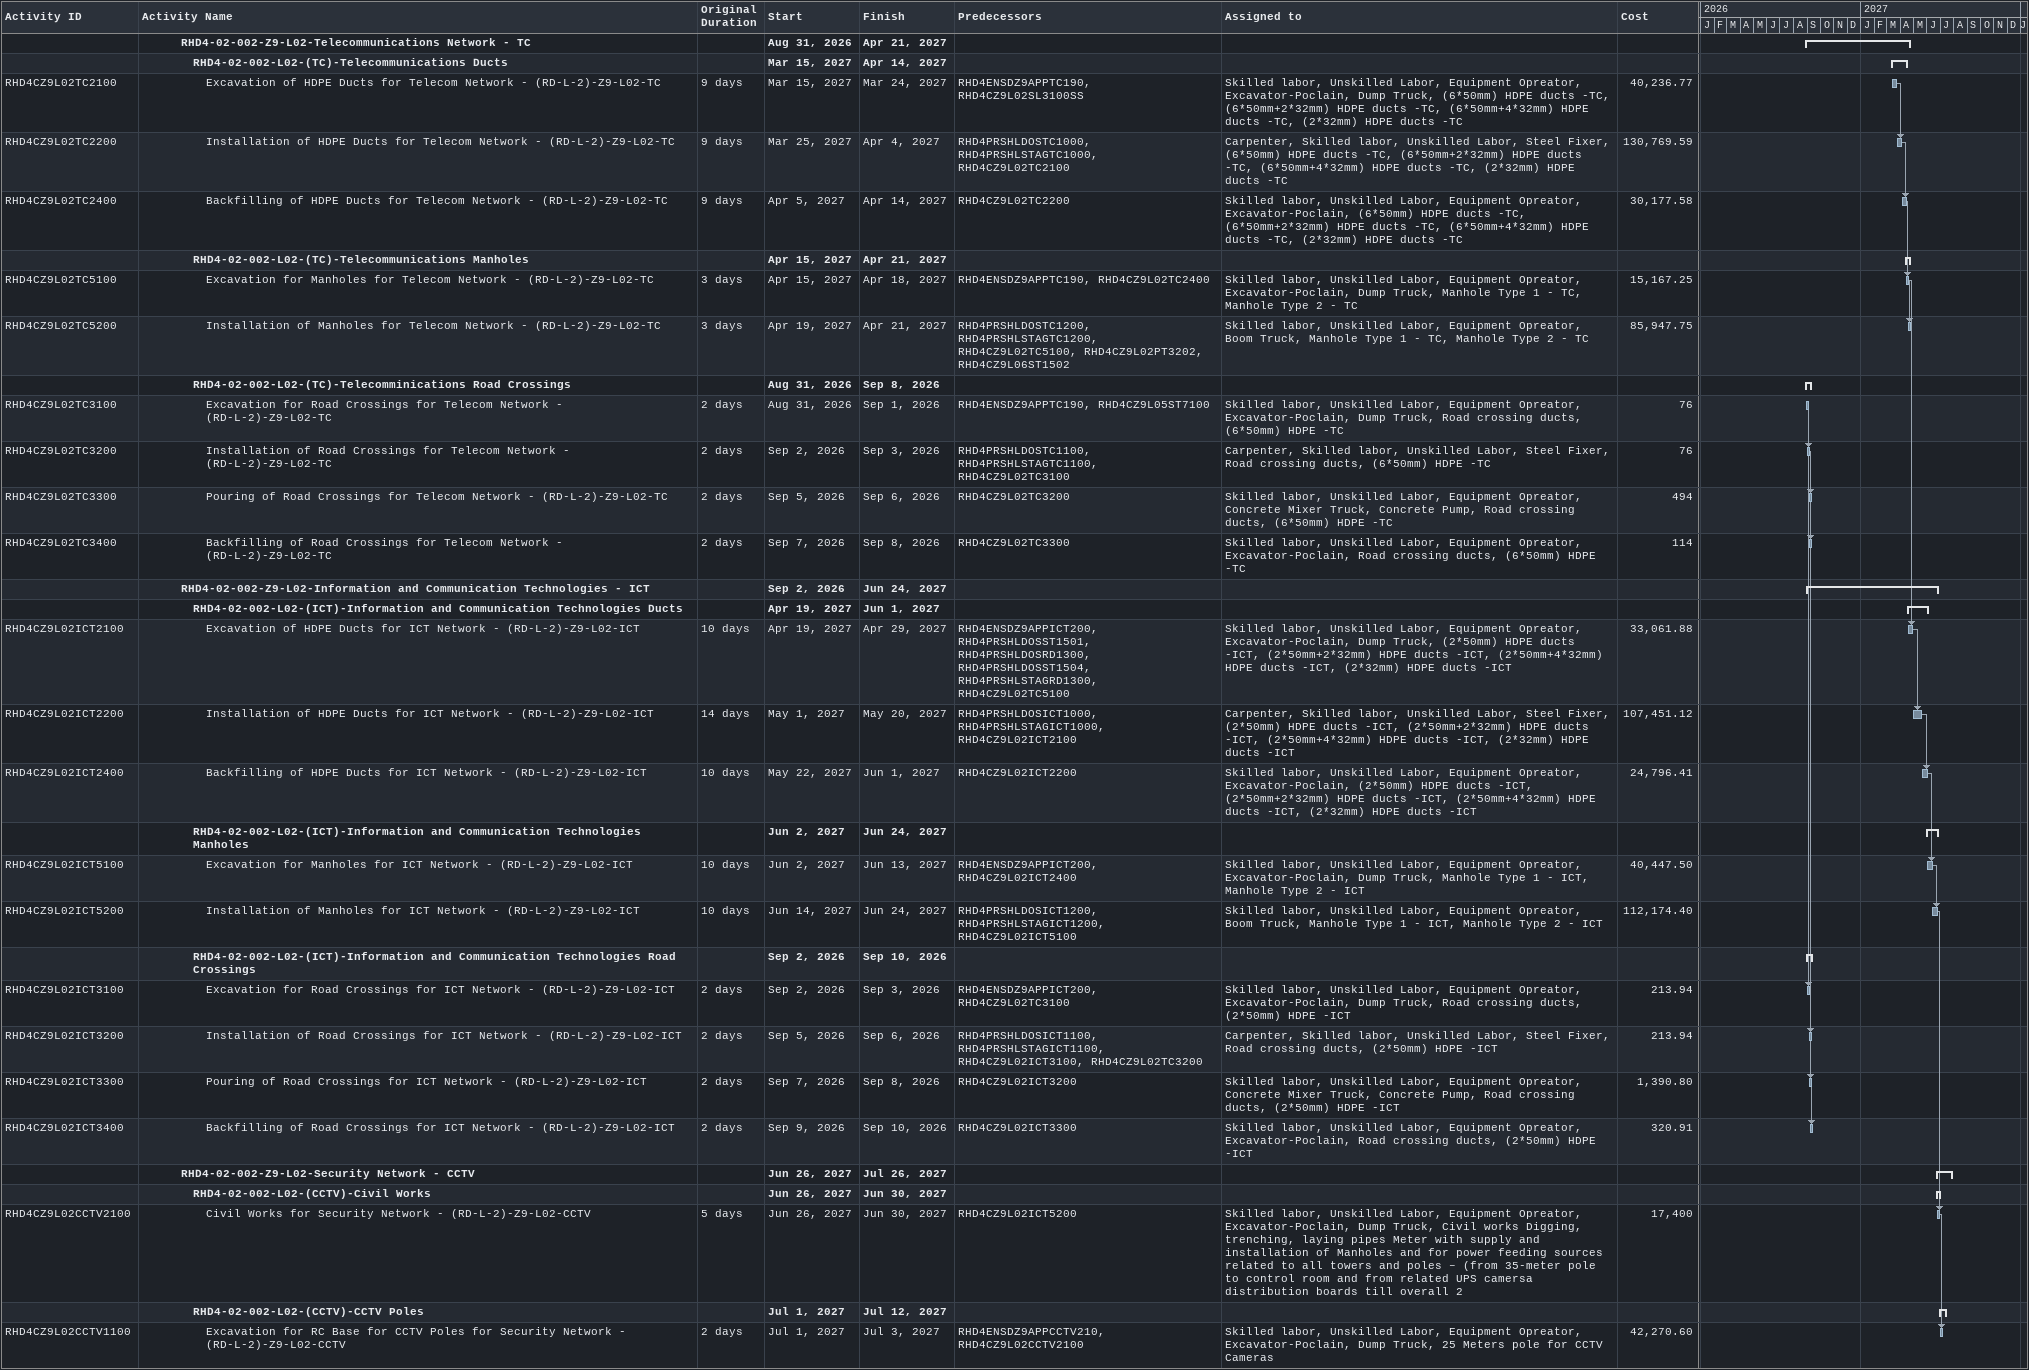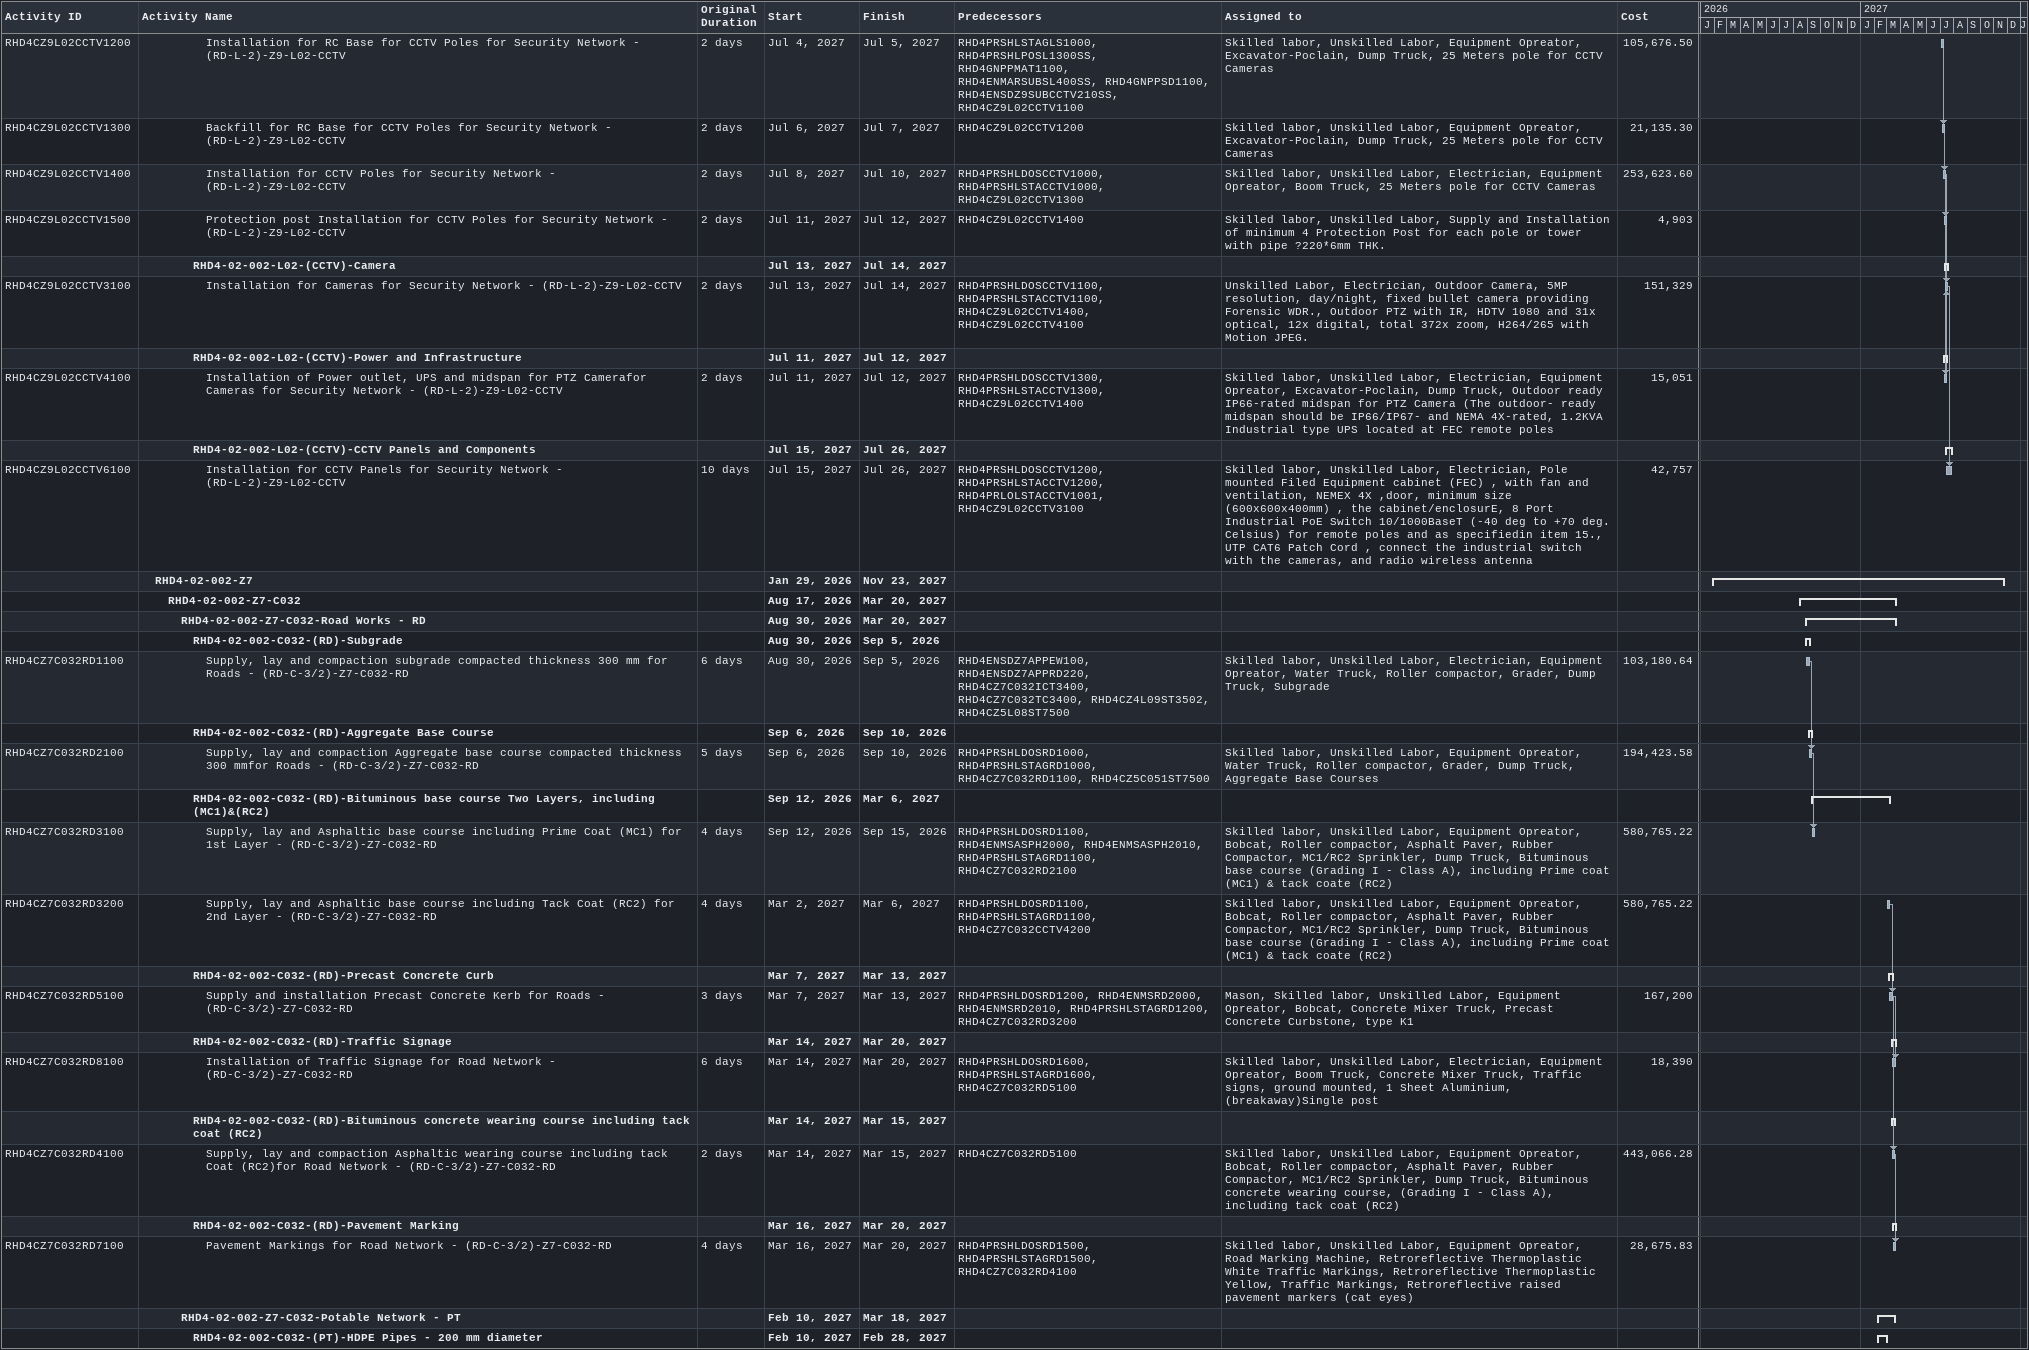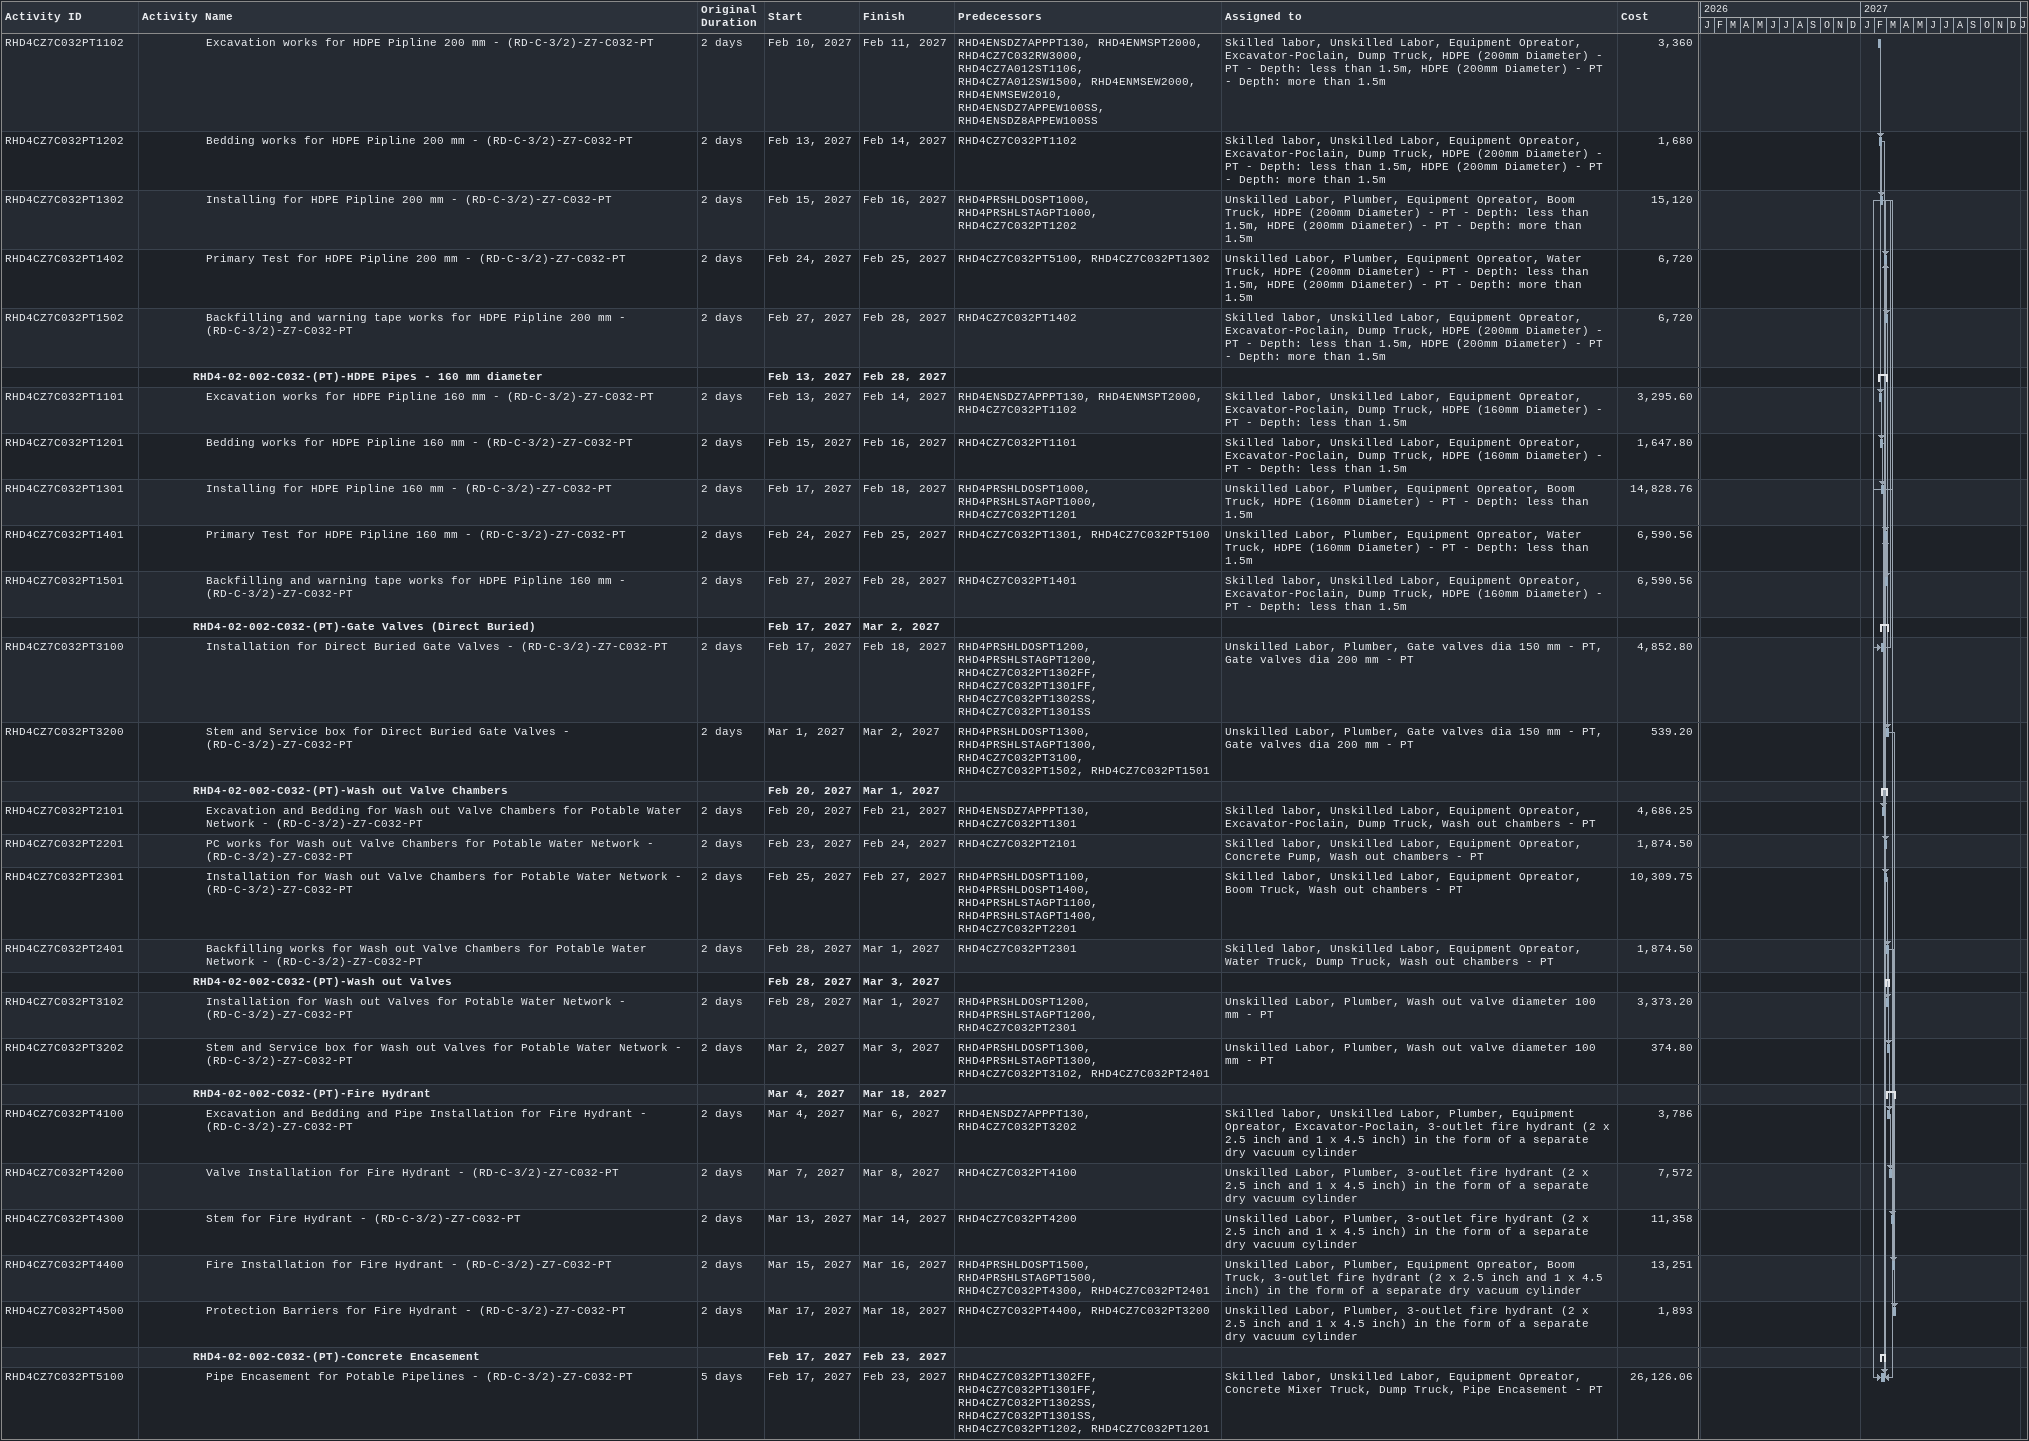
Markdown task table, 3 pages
| ID | Level | Task | Original duration | Start | Finish | Predecessors | Resources | Cost |
|---|---|---|---|---|---|---|---|---|
|  | 4 | **RHD4-02-002-Z9-L02-Telecommunications Network - TC** |  | 2026-08-31 | 2027-04-21 |  |  |  |
|  | 5 | **RHD4-02-002-L02-(TC)-Telecommunications Ducts** |  | 2027-03-15 | 2027-04-14 |  |  |  |
| RHD4CZ9L02TC2100 | 6 | Excavation of HDPE Ducts for Telecom Network - (RD-L-2)-Z9-L02-TC | 9d | 2027-03-15 | 2027-03-24 | RHD4ENSDZ9APPTC190, RHD4CZ9L02SL3100SS | Skilled labor, Unskilled Labor, Equipment Opreator, Excavator-Poclain, Dump Truck, (6*50mm) HDPE ducts -TC, (6*50mm+2*32mm) HDPE ducts -TC, (6*50mm+4*32mm) HDPE ducts -TC, (2*32mm) HDPE ducts -TC | 40236.77 |
| RHD4CZ9L02TC2200 | 6 | Installation of HDPE Ducts for Telecom Network - (RD-L-2)-Z9-L02-TC | 9d | 2027-03-25 | 2027-04-04 | RHD4PRSHLDOSTC1000, RHD4PRSHLSTAGTC1000, RHD4CZ9L02TC2100 | Carpenter, Skilled labor, Unskilled Labor, Steel Fixer, (6*50mm) HDPE ducts -TC, (6*50mm+2*32mm) HDPE ducts -TC, (6*50mm+4*32mm) HDPE ducts -TC, (2*32mm) HDPE ducts -TC | 130769.59 |
| RHD4CZ9L02TC2400 | 6 | Backfilling of HDPE Ducts for Telecom Network - (RD-L-2)-Z9-L02-TC | 9d | 2027-04-05 | 2027-04-14 | RHD4CZ9L02TC2200 | Skilled labor, Unskilled Labor, Equipment Opreator, Excavator-Poclain, (6*50mm) HDPE ducts -TC, (6*50mm+2*32mm) HDPE ducts -TC, (6*50mm+4*32mm) HDPE ducts -TC, (2*32mm) HDPE ducts -TC | 30177.58 |
|  | 5 | **RHD4-02-002-L02-(TC)-Telecommunications Manholes** |  | 2027-04-15 | 2027-04-21 |  |  |  |
| RHD4CZ9L02TC5100 | 6 | Excavation for Manholes for Telecom Network - (RD-L-2)-Z9-L02-TC | 3d | 2027-04-15 | 2027-04-18 | RHD4ENSDZ9APPTC190, RHD4CZ9L02TC2400 | Skilled labor, Unskilled Labor, Equipment Opreator, Excavator-Poclain, Dump Truck, Manhole Type 1 - TC, Manhole Type 2 - TC | 15167.25 |
| RHD4CZ9L02TC5200 | 6 | Installation of Manholes for Telecom Network - (RD-L-2)-Z9-L02-TC | 3d | 2027-04-19 | 2027-04-21 | RHD4PRSHLDOSTC1200, RHD4PRSHLSTAGTC1200, RHD4CZ9L02TC5100, RHD4CZ9L02PT3202, RHD4CZ9L06ST1502 | Skilled labor, Unskilled Labor, Equipment Opreator, Boom Truck, Manhole Type 1 - TC, Manhole Type 2 - TC | 85947.75 |
|  | 5 | **RHD4-02-002-L02-(TC)-Telecomminications Road Crossings** |  | 2026-08-31 | 2026-09-08 |  |  |  |
| RHD4CZ9L02TC3100 | 6 | Excavation for Road Crossings for Telecom Network - (RD-L-2)-Z9-L02-TC | 2d | 2026-08-31 | 2026-09-01 | RHD4ENSDZ9APPTC190, RHD4CZ9L05ST7100 | Skilled labor, Unskilled Labor, Equipment Opreator, Excavator-Poclain, Dump Truck, Road crossing ducts, (6*50mm) HDPE -TC | 76 |
| RHD4CZ9L02TC3200 | 6 | Installation of Road Crossings for Telecom Network - (RD-L-2)-Z9-L02-TC | 2d | 2026-09-02 | 2026-09-03 | RHD4PRSHLDOSTC1100, RHD4PRSHLSTAGTC1100, RHD4CZ9L02TC3100 | Carpenter, Skilled labor, Unskilled Labor, Steel Fixer, Road crossing ducts, (6*50mm) HDPE -TC | 76 |
| RHD4CZ9L02TC3300 | 6 | Pouring of Road Crossings for Telecom Network - (RD-L-2)-Z9-L02-TC | 2d | 2026-09-05 | 2026-09-06 | RHD4CZ9L02TC3200 | Skilled labor, Unskilled Labor, Equipment Opreator, Concrete Mixer Truck, Concrete Pump, Road crossing ducts, (6*50mm) HDPE -TC | 494 |
| RHD4CZ9L02TC3400 | 6 | Backfilling of Road Crossings for Telecom Network - (RD-L-2)-Z9-L02-TC | 2d | 2026-09-07 | 2026-09-08 | RHD4CZ9L02TC3300 | Skilled labor, Unskilled Labor, Equipment Opreator, Excavator-Poclain, Road crossing ducts, (6*50mm) HDPE -TC | 114 |
|  | 4 | **RHD4-02-002-Z9-L02-Information and Communication Technologies - ICT** |  | 2026-09-02 | 2027-06-24 |  |  |  |
|  | 5 | **RHD4-02-002-L02-(ICT)-Information and Communication Technologies Ducts** |  | 2027-04-19 | 2027-06-01 |  |  |  |
| RHD4CZ9L02ICT2100 | 6 | Excavation of HDPE Ducts for ICT Network - (RD-L-2)-Z9-L02-ICT | 10d | 2027-04-19 | 2027-04-29 | RHD4ENSDZ9APPICT200, RHD4PRSHLDOSST1501, RHD4PRSHLDOSRD1300, RHD4PRSHLDOSST1504, RHD4PRSHLSTAGRD1300, RHD4CZ9L02TC5100 | Skilled labor, Unskilled Labor, Equipment Opreator, Excavator-Poclain, Dump Truck, (2*50mm) HDPE ducts -ICT, (2*50mm+2*32mm) HDPE ducts -ICT, (2*50mm+4*32mm) HDPE ducts -ICT, (2*32mm) HDPE ducts -ICT | 33061.88 |
| RHD4CZ9L02ICT2200 | 6 | Installation of HDPE Ducts for ICT Network - (RD-L-2)-Z9-L02-ICT | 14d | 2027-05-01 | 2027-05-20 | RHD4PRSHLDOSICT1000, RHD4PRSHLSTAGICT1000, RHD4CZ9L02ICT2100 | Carpenter, Skilled labor, Unskilled Labor, Steel Fixer, (2*50mm) HDPE ducts -ICT, (2*50mm+2*32mm) HDPE ducts -ICT, (2*50mm+4*32mm) HDPE ducts -ICT, (2*32mm) HDPE ducts -ICT | 107451.12 |
| RHD4CZ9L02ICT2400 | 6 | Backfilling of HDPE Ducts for ICT Network - (RD-L-2)-Z9-L02-ICT | 10d | 2027-05-22 | 2027-06-01 | RHD4CZ9L02ICT2200 | Skilled labor, Unskilled Labor, Equipment Opreator, Excavator-Poclain, (2*50mm) HDPE ducts -ICT, (2*50mm+2*32mm) HDPE ducts -ICT, (2*50mm+4*32mm) HDPE ducts -ICT, (2*32mm) HDPE ducts -ICT | 24796.41 |
|  | 5 | **RHD4-02-002-L02-(ICT)-Information and Communication Technologies Manholes** |  | 2027-06-02 | 2027-06-24 |  |  |  |
| RHD4CZ9L02ICT5100 | 6 | Excavation for Manholes for ICT Network - (RD-L-2)-Z9-L02-ICT | 10d | 2027-06-02 | 2027-06-13 | RHD4ENSDZ9APPICT200, RHD4CZ9L02ICT2400 | Skilled labor, Unskilled Labor, Equipment Opreator, Excavator-Poclain, Dump Truck, Manhole Type 1 - ICT, Manhole Type 2 - ICT | 40447.50 |
| RHD4CZ9L02ICT5200 | 6 | Installation of Manholes for ICT Network - (RD-L-2)-Z9-L02-ICT | 10d | 2027-06-14 | 2027-06-24 | RHD4PRSHLDOSICT1200, RHD4PRSHLSTAGICT1200, RHD4CZ9L02ICT5100 | Skilled labor, Unskilled Labor, Equipment Opreator, Boom Truck, Manhole Type 1 - ICT, Manhole Type 2 - ICT | 112174.40 |
|  | 5 | **RHD4-02-002-L02-(ICT)-Information and Communication Technologies Road Crossings** |  | 2026-09-02 | 2026-09-10 |  |  |  |
| RHD4CZ9L02ICT3100 | 6 | Excavation for Road Crossings for ICT Network - (RD-L-2)-Z9-L02-ICT | 2d | 2026-09-02 | 2026-09-03 | RHD4ENSDZ9APPICT200, RHD4CZ9L02TC3100 | Skilled labor, Unskilled Labor, Equipment Opreator, Excavator-Poclain, Dump Truck, Road crossing ducts, (2*50mm) HDPE -ICT | 213.94 |
| RHD4CZ9L02ICT3200 | 6 | Installation of Road Crossings for ICT Network - (RD-L-2)-Z9-L02-ICT | 2d | 2026-09-05 | 2026-09-06 | RHD4PRSHLDOSICT1100, RHD4PRSHLSTAGICT1100, RHD4CZ9L02ICT3100, RHD4CZ9L02TC3200 | Carpenter, Skilled labor, Unskilled Labor, Steel Fixer, Road crossing ducts, (2*50mm) HDPE -ICT | 213.94 |
| RHD4CZ9L02ICT3300 | 6 | Pouring of Road Crossings for ICT Network - (RD-L-2)-Z9-L02-ICT | 2d | 2026-09-07 | 2026-09-08 | RHD4CZ9L02ICT3200 | Skilled labor, Unskilled Labor, Equipment Opreator, Concrete Mixer Truck, Concrete Pump, Road crossing ducts, (2*50mm) HDPE -ICT | 1390.80 |
| RHD4CZ9L02ICT3400 | 6 | Backfilling of Road Crossings for ICT Network - (RD-L-2)-Z9-L02-ICT | 2d | 2026-09-09 | 2026-09-10 | RHD4CZ9L02ICT3300 | Skilled labor, Unskilled Labor, Equipment Opreator, Excavator-Poclain, Road crossing ducts, (2*50mm) HDPE -ICT | 320.91 |
|  | 4 | **RHD4-02-002-Z9-L02-Security Network - CCTV** |  | 2027-06-26 | 2027-07-26 |  |  |  |
|  | 5 | **RHD4-02-002-L02-(CCTV)-Civil Works** |  | 2027-06-26 | 2027-06-30 |  |  |  |
| RHD4CZ9L02CCTV2100 | 6 | Civil Works for Security Network - (RD-L-2)-Z9-L02-CCTV | 5d | 2027-06-26 | 2027-06-30 | RHD4CZ9L02ICT5200 | Skilled labor, Unskilled Labor, Equipment Opreator, Excavator-Poclain, Dump Truck, Civil works Digging, trenching, laying pipes Meter with supply and installation of Manholes and for power feeding sources related to all towers and poles – (from 35-meter pole to control room and from related UPS camersa distribution boards till overall 2 | 17400 |
|  | 5 | **RHD4-02-002-L02-(CCTV)-CCTV Poles** |  | 2027-07-01 | 2027-07-12 |  |  |  |
| RHD4CZ9L02CCTV1100 | 6 | Excavation for RC Base for CCTV Poles for Security Network - (RD-L-2)-Z9-L02-CCTV | 2d | 2027-07-01 | 2027-07-03 | RHD4ENSDZ9APPCCTV210, RHD4CZ9L02CCTV2100 | Skilled labor, Unskilled Labor, Equipment Opreator, Excavator-Poclain, Dump Truck, 25 Meters pole for CCTV Cameras | 42270.60 |
| RHD4CZ9L02CCTV1200 | 6 | Installation for RC Base for CCTV Poles for Security Network - (RD-L-2)-Z9-L02-CCTV | 2d | 2027-07-04 | 2027-07-05 | RHD4PRSHLSTAGLS1000, RHD4PRSHLPOSL1300SS, RHD4GNPPMAT1100, RHD4ENMARSUBSL400SS, RHD4GNPPSD1100, RHD4ENSDZ9SUBCCTV210SS, RHD4CZ9L02CCTV1100 | Skilled labor, Unskilled Labor, Equipment Opreator, Excavator-Poclain, Dump Truck, 25 Meters pole for CCTV Cameras | 105676.50 |
| RHD4CZ9L02CCTV1300 | 6 | Backfill for RC Base for CCTV Poles for Security Network - (RD-L-2)-Z9-L02-CCTV | 2d | 2027-07-06 | 2027-07-07 | RHD4CZ9L02CCTV1200 | Skilled labor, Unskilled Labor, Equipment Opreator, Excavator-Poclain, Dump Truck, 25 Meters pole for CCTV Cameras | 21135.30 |
| RHD4CZ9L02CCTV1400 | 6 | Installation for CCTV Poles for Security Network - (RD-L-2)-Z9-L02-CCTV | 2d | 2027-07-08 | 2027-07-10 | RHD4PRSHLDOSCCTV1000, RHD4PRSHLSTACCTV1000, RHD4CZ9L02CCTV1300 | Skilled labor, Unskilled Labor, Electrician, Equipment Opreator, Boom Truck, 25 Meters pole for CCTV Cameras | 253623.60 |
| RHD4CZ9L02CCTV1500 | 6 | Protection post Installation for CCTV Poles for Security Network - (RD-L-2)-Z9-L02-CCTV | 2d | 2027-07-11 | 2027-07-12 | RHD4CZ9L02CCTV1400 | Skilled labor, Unskilled Labor, Supply and Installation of minimum 4 Protection Post for each pole or tower with pipe ?220*6mm THK. | 4903 |
|  | 5 | **RHD4-02-002-L02-(CCTV)-Camera** |  | 2027-07-13 | 2027-07-14 |  |  |  |
| RHD4CZ9L02CCTV3100 | 6 | Installation for Cameras for Security Network - (RD-L-2)-Z9-L02-CCTV | 2d | 2027-07-13 | 2027-07-14 | RHD4PRSHLDOSCCTV1100, RHD4PRSHLSTACCTV1100, RHD4CZ9L02CCTV1400, RHD4CZ9L02CCTV4100 | Unskilled Labor, Electrician, Outdoor Camera, 5MP resolution, day/night, fixed bullet camera providing Forensic WDR., Outdoor PTZ with IR, HDTV 1080 and 31x optical, 12x digital, total 372x zoom, H264/265 with Motion JPEG. | 151329 |
|  | 5 | **RHD4-02-002-L02-(CCTV)-Power and Infrastructure** |  | 2027-07-11 | 2027-07-12 |  |  |  |
| RHD4CZ9L02CCTV4100 | 6 | Installation of Power outlet, UPS and midspan for PTZ Camerafor Cameras for Security Network - (RD-L-2)-Z9-L02-CCTV | 2d | 2027-07-11 | 2027-07-12 | RHD4PRSHLDOSCCTV1300, RHD4PRSHLSTACCTV1300, RHD4CZ9L02CCTV1400 | Skilled labor, Unskilled Labor, Electrician, Equipment Opreator, Excavator-Poclain, Dump Truck, Outdoor ready IP66-rated midspan for PTZ Camera (The outdoor- ready midspan should be IP66/IP67- and NEMA 4X-rated, 1.2KVA Industrial type UPS located at FEC remote poles | 15051 |
|  | 5 | **RHD4-02-002-L02-(CCTV)-CCTV Panels and Components** |  | 2027-07-15 | 2027-07-26 |  |  |  |
| RHD4CZ9L02CCTV6100 | 6 | Installation for CCTV Panels for Security Network - (RD-L-2)-Z9-L02-CCTV | 10d | 2027-07-15 | 2027-07-26 | RHD4PRSHLDOSCCTV1200, RHD4PRSHLSTACCTV1200, RHD4PRLOLSTACCTV1001, RHD4CZ9L02CCTV3100 | Skilled labor, Unskilled Labor, Electrician, Pole mounted Filed Equipment cabinet (FEC) , with fan and ventilation, NEMEX 4X ,door, minimum size (600x600x400mm) , the cabinet/enclosurE, 8 Port Industrial PoE Switch 10/1000BaseT (-40 deg to +70 deg. Celsius) for remote poles and as specifiedin item 15., UTP CAT6 Patch Cord , connect the industrial switch with the cameras, and radio wireless antenna | 42757 |
|  | 2 | **RHD4-02-002-Z7** |  | 2026-01-29 | 2027-11-23 |  |  |  |
|  | 3 | **RHD4-02-002-Z7-C032** |  | 2026-08-17 | 2027-03-20 |  |  |  |
|  | 4 | **RHD4-02-002-Z7-C032-Road Works - RD** |  | 2026-08-30 | 2027-03-20 |  |  |  |
|  | 5 | **RHD4-02-002-C032-(RD)-Subgrade** |  | 2026-08-30 | 2026-09-05 |  |  |  |
| RHD4CZ7C032RD1100 | 6 | Supply, lay and compaction subgrade compacted thickness 300 mm for Roads - (RD-C-3/2)-Z7-C032-RD | 6d | 2026-08-30 | 2026-09-05 | RHD4ENSDZ7APPEW100, RHD4ENSDZ7APPRD220, RHD4CZ7C032ICT3400, RHD4CZ7C032TC3400, RHD4CZ4L09ST3502, RHD4CZ5L08ST7500 | Skilled labor, Unskilled Labor, Electrician, Equipment Opreator, Water Truck, Roller compactor, Grader, Dump Truck, Subgrade | 103180.64 |
|  | 5 | **RHD4-02-002-C032-(RD)-Aggregate Base Course** |  | 2026-09-06 | 2026-09-10 |  |  |  |
| RHD4CZ7C032RD2100 | 6 | Supply, lay and compaction Aggregate base course compacted thickness 300 mmfor Roads - (RD-C-3/2)-Z7-C032-RD | 5d | 2026-09-06 | 2026-09-10 | RHD4PRSHLDOSRD1000, RHD4PRSHLSTAGRD1000, RHD4CZ7C032RD1100, RHD4CZ5C051ST7500 | Skilled labor, Unskilled Labor, Equipment Opreator, Water Truck, Roller compactor, Grader, Dump Truck, Aggregate Base Courses | 194423.58 |
|  | 5 | **RHD4-02-002-C032-(RD)-Bituminous base course Two Layers, including (MC1)&(RC2)** |  | 2026-09-12 | 2027-03-06 |  |  |  |
| RHD4CZ7C032RD3100 | 6 | Supply, lay and Asphaltic base course including Prime Coat (MC1) for 1st Layer - (RD-C-3/2)-Z7-C032-RD | 4d | 2026-09-12 | 2026-09-15 | RHD4PRSHLDOSRD1100, RHD4ENMSASPH2000, RHD4ENMSASPH2010, RHD4PRSHLSTAGRD1100, RHD4CZ7C032RD2100 | Skilled labor, Unskilled Labor, Equipment Opreator, Bobcat, Roller compactor, Asphalt Paver, Rubber Compactor, MC1/RC2 Sprinkler, Dump Truck, Bituminous base course (Grading I - Class A), including Prime coat (MC1) & tack coate (RC2) | 580765.22 |
| RHD4CZ7C032RD3200 | 6 | Supply, lay and Asphaltic base course including Tack Coat (RC2) for 2nd Layer - (RD-C-3/2)-Z7-C032-RD | 4d | 2027-03-02 | 2027-03-06 | RHD4PRSHLDOSRD1100, RHD4PRSHLSTAGRD1100, RHD4CZ7C032CCTV4200 | Skilled labor, Unskilled Labor, Equipment Opreator, Bobcat, Roller compactor, Asphalt Paver, Rubber Compactor, MC1/RC2 Sprinkler, Dump Truck, Bituminous base course (Grading I - Class A), including Prime coat (MC1) & tack coate (RC2) | 580765.22 |
|  | 5 | **RHD4-02-002-C032-(RD)-Precast Concrete Curb** |  | 2027-03-07 | 2027-03-13 |  |  |  |
| RHD4CZ7C032RD5100 | 6 | Supply and installation Precast Concrete Kerb for Roads - (RD-C-3/2)-Z7-C032-RD | 3d | 2027-03-07 | 2027-03-13 | RHD4PRSHLDOSRD1200, RHD4ENMSRD2000, RHD4ENMSRD2010, RHD4PRSHLSTAGRD1200, RHD4CZ7C032RD3200 | Mason, Skilled labor, Unskilled Labor, Equipment Opreator, Bobcat, Concrete Mixer Truck, Precast Concrete Curbstone, type K1 | 167200 |
|  | 5 | **RHD4-02-002-C032-(RD)-Traffic Signage** |  | 2027-03-14 | 2027-03-20 |  |  |  |
| RHD4CZ7C032RD8100 | 6 | Installation of Traffic Signage for Road Network - (RD-C-3/2)-Z7-C032-RD | 6d | 2027-03-14 | 2027-03-20 | RHD4PRSHLDOSRD1600, RHD4PRSHLSTAGRD1600, RHD4CZ7C032RD5100 | Skilled labor, Unskilled Labor, Electrician, Equipment Opreator, Boom Truck, Concrete Mixer Truck, Traffic signs, ground mounted, 1 Sheet Aluminium, (breakaway)Single post | 18390 |
|  | 5 | **RHD4-02-002-C032-(RD)-Bituminous concrete wearing course including tack coat (RC2)** |  | 2027-03-14 | 2027-03-15 |  |  |  |
| RHD4CZ7C032RD4100 | 6 | Supply, lay and compaction Asphaltic wearing course including tack Coat (RC2)for Road Network - (RD-C-3/2)-Z7-C032-RD | 2d | 2027-03-14 | 2027-03-15 | RHD4CZ7C032RD5100 | Skilled labor, Unskilled Labor, Equipment Opreator, Bobcat, Roller compactor, Asphalt Paver, Rubber Compactor, MC1/RC2 Sprinkler, Dump Truck, Bituminous concrete wearing course, (Grading I - Class A), including tack coat (RC2) | 443066.28 |
|  | 5 | **RHD4-02-002-C032-(RD)-Pavement Marking** |  | 2027-03-16 | 2027-03-20 |  |  |  |
| RHD4CZ7C032RD7100 | 6 | Pavement Markings for Road Network - (RD-C-3/2)-Z7-C032-RD | 4d | 2027-03-16 | 2027-03-20 | RHD4PRSHLDOSRD1500, RHD4PRSHLSTAGRD1500, RHD4CZ7C032RD4100 | Skilled labor, Unskilled Labor, Equipment Opreator, Road Marking Machine, Retroreflective Thermoplastic White Traffic Markings, Retroreflective Thermoplastic Yellow, Traffic Markings, Retroreflective raised pavement markers (cat eyes) | 28675.83 |
|  | 4 | **RHD4-02-002-Z7-C032-Potable Network - PT** |  | 2027-02-10 | 2027-03-18 |  |  |  |
|  | 5 | **RHD4-02-002-C032-(PT)-HDPE Pipes - 200 mm diameter** |  | 2027-02-10 | 2027-02-28 |  |  |  |
| RHD4CZ7C032PT1102 | 6 | Excavation works for HDPE Pipline 200 mm - (RD-C-3/2)-Z7-C032-PT | 2d | 2027-02-10 | 2027-02-11 | RHD4ENSDZ7APPPT130, RHD4ENMSPT2000, RHD4CZ7C032RW3000, RHD4CZ7A012ST1106, RHD4CZ7A012SW1500, RHD4ENMSEW2000, RHD4ENMSEW2010, RHD4ENSDZ7APPEW100SS, RHD4ENSDZ8APPEW100SS | Skilled labor, Unskilled Labor, Equipment Opreator, Excavator-Poclain, Dump Truck, HDPE (200mm Diameter) - PT - Depth: less than 1.5m, HDPE (200mm Diameter) - PT - Depth: more than 1.5m | 3360 |
| RHD4CZ7C032PT1202 | 6 | Bedding works for HDPE Pipline 200 mm - (RD-C-3/2)-Z7-C032-PT | 2d | 2027-02-13 | 2027-02-14 | RHD4CZ7C032PT1102 | Skilled labor, Unskilled Labor, Equipment Opreator, Excavator-Poclain, Dump Truck, HDPE (200mm Diameter) - PT - Depth: less than 1.5m, HDPE (200mm Diameter) - PT - Depth: more than 1.5m | 1680 |
| RHD4CZ7C032PT1302 | 6 | Installing for HDPE Pipline 200 mm - (RD-C-3/2)-Z7-C032-PT | 2d | 2027-02-15 | 2027-02-16 | RHD4PRSHLDOSPT1000, RHD4PRSHLSTAGPT1000, RHD4CZ7C032PT1202 | Unskilled Labor, Plumber, Equipment Opreator, Boom Truck, HDPE (200mm Diameter) - PT - Depth: less than 1.5m, HDPE (200mm Diameter) - PT - Depth: more than 1.5m | 15120 |
| RHD4CZ7C032PT1402 | 6 | Primary Test for HDPE Pipline 200 mm - (RD-C-3/2)-Z7-C032-PT | 2d | 2027-02-24 | 2027-02-25 | RHD4CZ7C032PT5100, RHD4CZ7C032PT1302 | Unskilled Labor, Plumber, Equipment Opreator, Water Truck, HDPE (200mm Diameter) - PT - Depth: less than 1.5m, HDPE (200mm Diameter) - PT - Depth: more than 1.5m | 6720 |
| RHD4CZ7C032PT1502 | 6 | Backfilling and warning tape works for HDPE Pipline 200 mm - (RD-C-3/2)-Z7-C032-PT | 2d | 2027-02-27 | 2027-02-28 | RHD4CZ7C032PT1402 | Skilled labor, Unskilled Labor, Equipment Opreator, Excavator-Poclain, Dump Truck, HDPE (200mm Diameter) - PT - Depth: less than 1.5m, HDPE (200mm Diameter) - PT - Depth: more than 1.5m | 6720 |
|  | 5 | **RHD4-02-002-C032-(PT)-HDPE Pipes - 160 mm diameter** |  | 2027-02-13 | 2027-02-28 |  |  |  |
| RHD4CZ7C032PT1101 | 6 | Excavation works for HDPE Pipline 160 mm - (RD-C-3/2)-Z7-C032-PT | 2d | 2027-02-13 | 2027-02-14 | RHD4ENSDZ7APPPT130, RHD4ENMSPT2000, RHD4CZ7C032PT1102 | Skilled labor, Unskilled Labor, Equipment Opreator, Excavator-Poclain, Dump Truck, HDPE (160mm Diameter) - PT - Depth: less than 1.5m | 3295.60 |
| RHD4CZ7C032PT1201 | 6 | Bedding works for HDPE Pipline 160 mm - (RD-C-3/2)-Z7-C032-PT | 2d | 2027-02-15 | 2027-02-16 | RHD4CZ7C032PT1101 | Skilled labor, Unskilled Labor, Equipment Opreator, Excavator-Poclain, Dump Truck, HDPE (160mm Diameter) - PT - Depth: less than 1.5m | 1647.80 |
| RHD4CZ7C032PT1301 | 6 | Installing for HDPE Pipline 160 mm - (RD-C-3/2)-Z7-C032-PT | 2d | 2027-02-17 | 2027-02-18 | RHD4PRSHLDOSPT1000, RHD4PRSHLSTAGPT1000, RHD4CZ7C032PT1201 | Unskilled Labor, Plumber, Equipment Opreator, Boom Truck, HDPE (160mm Diameter) - PT - Depth: less than 1.5m | 14828.76 |
| RHD4CZ7C032PT1401 | 6 | Primary Test for HDPE Pipline 160 mm - (RD-C-3/2)-Z7-C032-PT | 2d | 2027-02-24 | 2027-02-25 | RHD4CZ7C032PT1301, RHD4CZ7C032PT5100 | Unskilled Labor, Plumber, Equipment Opreator, Water Truck, HDPE (160mm Diameter) - PT - Depth: less than 1.5m | 6590.56 |
| RHD4CZ7C032PT1501 | 6 | Backfilling and warning tape works for HDPE Pipline 160 mm - (RD-C-3/2)-Z7-C032-PT | 2d | 2027-02-27 | 2027-02-28 | RHD4CZ7C032PT1401 | Skilled labor, Unskilled Labor, Equipment Opreator, Excavator-Poclain, Dump Truck, HDPE (160mm Diameter) - PT - Depth: less than 1.5m | 6590.56 |
|  | 5 | **RHD4-02-002-C032-(PT)-Gate Valves (Direct Buried)** |  | 2027-02-17 | 2027-03-02 |  |  |  |
| RHD4CZ7C032PT3100 | 6 | Installation for Direct Buried Gate Valves - (RD-C-3/2)-Z7-C032-PT | 2d | 2027-02-17 | 2027-02-18 | RHD4PRSHLDOSPT1200, RHD4PRSHLSTAGPT1200, RHD4CZ7C032PT1302FF, RHD4CZ7C032PT1301FF, RHD4CZ7C032PT1302SS, RHD4CZ7C032PT1301SS | Unskilled Labor, Plumber, Gate valves dia 150 mm - PT, Gate valves dia 200 mm - PT | 4852.80 |
| RHD4CZ7C032PT3200 | 6 | Stem and Service box for Direct Buried Gate Valves - (RD-C-3/2)-Z7-C032-PT | 2d | 2027-03-01 | 2027-03-02 | RHD4PRSHLDOSPT1300, RHD4PRSHLSTAGPT1300, RHD4CZ7C032PT3100, RHD4CZ7C032PT1502, RHD4CZ7C032PT1501 | Unskilled Labor, Plumber, Gate valves dia 150 mm - PT, Gate valves dia 200 mm - PT | 539.20 |
|  | 5 | **RHD4-02-002-C032-(PT)-Wash out Valve Chambers** |  | 2027-02-20 | 2027-03-01 |  |  |  |
| RHD4CZ7C032PT2101 | 6 | Excavation and Bedding for Wash out Valve Chambers for Potable Water Network - (RD-C-3/2)-Z7-C032-PT | 2d | 2027-02-20 | 2027-02-21 | RHD4ENSDZ7APPPT130, RHD4CZ7C032PT1301 | Skilled labor, Unskilled Labor, Equipment Opreator, Excavator-Poclain, Dump Truck, Wash out chambers - PT | 4686.25 |
| RHD4CZ7C032PT2201 | 6 | PC works for Wash out Valve Chambers for Potable Water Network - (RD-C-3/2)-Z7-C032-PT | 2d | 2027-02-23 | 2027-02-24 | RHD4CZ7C032PT2101 | Skilled labor, Unskilled Labor, Equipment Opreator, Concrete Pump, Wash out chambers - PT | 1874.50 |
| RHD4CZ7C032PT2301 | 6 | Installation for Wash out Valve Chambers for Potable Water Network - (RD-C-3/2)-Z7-C032-PT | 2d | 2027-02-25 | 2027-02-27 | RHD4PRSHLDOSPT1100, RHD4PRSHLDOSPT1400, RHD4PRSHLSTAGPT1100, RHD4PRSHLSTAGPT1400, RHD4CZ7C032PT2201 | Skilled labor, Unskilled Labor, Equipment Opreator, Boom Truck, Wash out chambers - PT | 10309.75 |
| RHD4CZ7C032PT2401 | 6 | Backfilling works for Wash out Valve Chambers for Potable Water Network - (RD-C-3/2)-Z7-C032-PT | 2d | 2027-02-28 | 2027-03-01 | RHD4CZ7C032PT2301 | Skilled labor, Unskilled Labor, Equipment Opreator, Water Truck, Dump Truck, Wash out chambers - PT | 1874.50 |
|  | 5 | **RHD4-02-002-C032-(PT)-Wash out Valves** |  | 2027-02-28 | 2027-03-03 |  |  |  |
| RHD4CZ7C032PT3102 | 6 | Installation for Wash out Valves for Potable Water Network - (RD-C-3/2)-Z7-C032-PT | 2d | 2027-02-28 | 2027-03-01 | RHD4PRSHLDOSPT1200, RHD4PRSHLSTAGPT1200, RHD4CZ7C032PT2301 | Unskilled Labor, Plumber, Wash out valve diameter 100 mm - PT | 3373.20 |
| RHD4CZ7C032PT3202 | 6 | Stem and Service box for Wash out Valves for Potable Water Network - (RD-C-3/2)-Z7-C032-PT | 2d | 2027-03-02 | 2027-03-03 | RHD4PRSHLDOSPT1300, RHD4PRSHLSTAGPT1300, RHD4CZ7C032PT3102, RHD4CZ7C032PT2401 | Unskilled Labor, Plumber, Wash out valve diameter 100 mm - PT | 374.80 |
|  | 5 | **RHD4-02-002-C032-(PT)-Fire Hydrant** |  | 2027-03-04 | 2027-03-18 |  |  |  |
| RHD4CZ7C032PT4100 | 6 | Excavation and Bedding and Pipe Installation for Fire Hydrant - (RD-C-3/2)-Z7-C032-PT | 2d | 2027-03-04 | 2027-03-06 | RHD4ENSDZ7APPPT130, RHD4CZ7C032PT3202 | Skilled labor, Unskilled Labor, Plumber, Equipment Opreator, Excavator-Poclain, 3-outlet fire hydrant (2 x 2.5 inch and 1 x 4.5 inch) in the form of a separate dry vacuum cylinder | 3786 |
| RHD4CZ7C032PT4200 | 6 | Valve Installation for Fire Hydrant - (RD-C-3/2)-Z7-C032-PT | 2d | 2027-03-07 | 2027-03-08 | RHD4CZ7C032PT4100 | Unskilled Labor, Plumber, 3-outlet fire hydrant (2 x 2.5 inch and 1 x 4.5 inch) in the form of a separate dry vacuum cylinder | 7572 |
| RHD4CZ7C032PT4300 | 6 | Stem for Fire Hydrant - (RD-C-3/2)-Z7-C032-PT | 2d | 2027-03-13 | 2027-03-14 | RHD4CZ7C032PT4200 | Unskilled Labor, Plumber, 3-outlet fire hydrant (2 x 2.5 inch and 1 x 4.5 inch) in the form of a separate dry vacuum cylinder | 11358 |
| RHD4CZ7C032PT4400 | 6 | Fire Installation for Fire Hydrant - (RD-C-3/2)-Z7-C032-PT | 2d | 2027-03-15 | 2027-03-16 | RHD4PRSHLDOSPT1500, RHD4PRSHLSTAGPT1500, RHD4CZ7C032PT4300, RHD4CZ7C032PT2401 | Unskilled Labor, Plumber, Equipment Opreator, Boom Truck, 3-outlet fire hydrant (2 x 2.5 inch and 1 x 4.5 inch) in the form of a separate dry vacuum cylinder | 13251 |
| RHD4CZ7C032PT4500 | 6 | Protection Barriers for Fire Hydrant - (RD-C-3/2)-Z7-C032-PT | 2d | 2027-03-17 | 2027-03-18 | RHD4CZ7C032PT4400, RHD4CZ7C032PT3200 | Unskilled Labor, Plumber, 3-outlet fire hydrant (2 x 2.5 inch and 1 x 4.5 inch) in the form of a separate dry vacuum cylinder | 1893 |
|  | 5 | **RHD4-02-002-C032-(PT)-Concrete Encasement** |  | 2027-02-17 | 2027-02-23 |  |  |  |
| RHD4CZ7C032PT5100 | 6 | Pipe Encasement for Potable Pipelines - (RD-C-3/2)-Z7-C032-PT | 5d | 2027-02-17 | 2027-02-23 | RHD4CZ7C032PT1302FF, RHD4CZ7C032PT1301FF, RHD4CZ7C032PT1302SS, RHD4CZ7C032PT1301SS, RHD4CZ7C032PT1202, RHD4CZ7C032PT1201 | Skilled labor, Unskilled Labor, Equipment Opreator, Concrete Mixer Truck, Dump Truck, Pipe Encasement - PT | 26126.06 |
